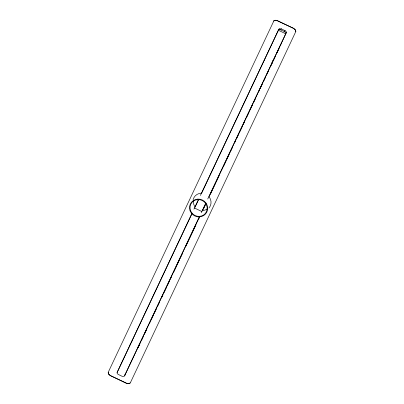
<?xml version="1.0" encoding="UTF-8"?>
<svg xmlns="http://www.w3.org/2000/svg" width="404" height="404" viewBox="0 0 404 404"><rect width="100%" height="100%" fill="white"/><g stroke="black" fill="none" stroke-linecap="round" stroke-linejoin="round"><path stroke-width="0.61" d="M295.773 31.603L295.541 30.017L293.9 28.522L276.967 20.447L275.129 20.235L273.942 20.862M286.375 32.482L286.401 32.103M192.052 213.135L117.109 372.382L117.18 373.331L117.923 374.245L122.281 376.397L124.104 376.326L125.099 374.796L124.664 375.341M273.821 20.942L108.216 372.311L108.469 374.033L110.08 375.533L127.013 383.593L129.139 383.694L130.371 382.755L295.844 31.482M208.908 197.056L286.244 32.78L286.224 31.825L285.456 30.901L281.32 28.871L279.437 28.755L278.321 30.239L200.379 195.455M193.93 209.141L198.5 199.445M131.457 341.971L131.249 342.415L131.906 341.183M265.539 57.413L265.332 57.853L265.706 57.191M117.938 370.832L192.097 213.443M195.051 207.171L198.541 199.758M201.5 193.486L278.881 29.26M124.472 375.907L199.414 216.66M201.293 212.661L205.863 202.97M207.742 198.975L286.244 32.78M137.693 347.889L137.481 348.334L138.991 345.274M273.069 60.711L271.564 63.771L272.013 62.984M125.028 374.922L199.455 216.963M202.46 210.752L205.904 203.278M138.133 347.556L139.981 343.637M141.299 340.835L143.147 336.911M144.465 334.113L146.844 329.068M149.48 323.473L150.01 322.352M151.066 320.109L153.439 315.07M154.232 313.388L156.606 308.348M157.398 306.666L159.247 302.742M161.62 297.708L162.938 294.905M163.999 292.668L166.635 287.062M167.165 285.941L169.806 280.341M170.331 279.22L171.387 276.977M173.76 271.942L176.402 266.342M176.927 265.221L179.568 259.615M180.098 258.499L182.734 252.894M185.901 246.177L195.93 224.887M198.303 219.852L199.359 217.61M202.53 210.888L203.055 209.767M203.586 208.646L205.959 203.606M210.444 194.087L215.988 182.32M216.519 181.199L219.155 175.599M222.321 168.882L222.851 167.761M223.377 166.64L226.018 161.039M226.543 159.918L229.184 154.318M230.24 152.076L232.351 147.591M234.724 142.556L235.779 140.314M236.572 138.633L238.951 133.593M240.006 131.351L242.647 125.75M243.173 124.629L244.491 121.826M246.864 116.791L248.98 112.307M250.036 110.07L252.409 105.025M253.727 102.227L255.575 98.303M258.742 91.587L259.272 90.466M260.06 88.784L262.438 83.744M263.756 80.941L265.605 77.018M266.928 74.22L268.771 70.296M270.882 65.822L272.2 63.019M273.786 59.661L275.371 56.297M276.952 52.934L279.068 48.455M280.386 45.652L280.911 44.531M274.17 20.685L275.407 20.321L277.336 20.599M280.76 29.856C281.987 30.941 286.143 31.224 285.684 33.764L278.321 30.239L279.29 29.618L280.76 29.856L281.386 28.75M264.787 59.141L264.201 60.252L264.65 59.464M284.441 31.618L285.067 30.507M272.695 61.378L273.346 60.145M277.265 20.72L293.9 28.522M108.216 372.311L108.54 373.907L110.151 375.412L127.083 383.472M130.709 343.703L130.118 344.809L130.568 344.021M117.109 372.382L117.67 371.397L117.625 371.953M138.612 345.935L139.269 344.708M273.755 21.069L274.013 20.735M278.977 29.103L279.174 28.841M130.209 382.972L129.209 383.573L127.452 383.573M194.47 207.999L201.833 211.519M293.829 28.644L295.279 29.851L295.804 31.325M206.954 209.09A8.671 8.327 29.6 0 1 202.793 210.479M194.975 206.742A8.671 8.327 29.6 0 1 193.486 200.424M193.102 199.758A9.181 8.822 29.6 0 1 201.076 193.188M209.358 197.152A9.181 8.822 29.6 0 1 208.984 207.979M190.567 210.671A8.671 8.327 29.6 0 0 205.237 213.554A8.671 8.327 29.6 0 0 200.01 199.743A8.671 8.327 29.6 0 0 190.567 210.671M190.087 210.832A9.181 8.822 29.6 0 0 205.631 213.883A9.181 8.822 29.6 0 0 200.096 199.253A9.181 8.822 29.6 0 0 190.087 210.832"/></g></svg>
